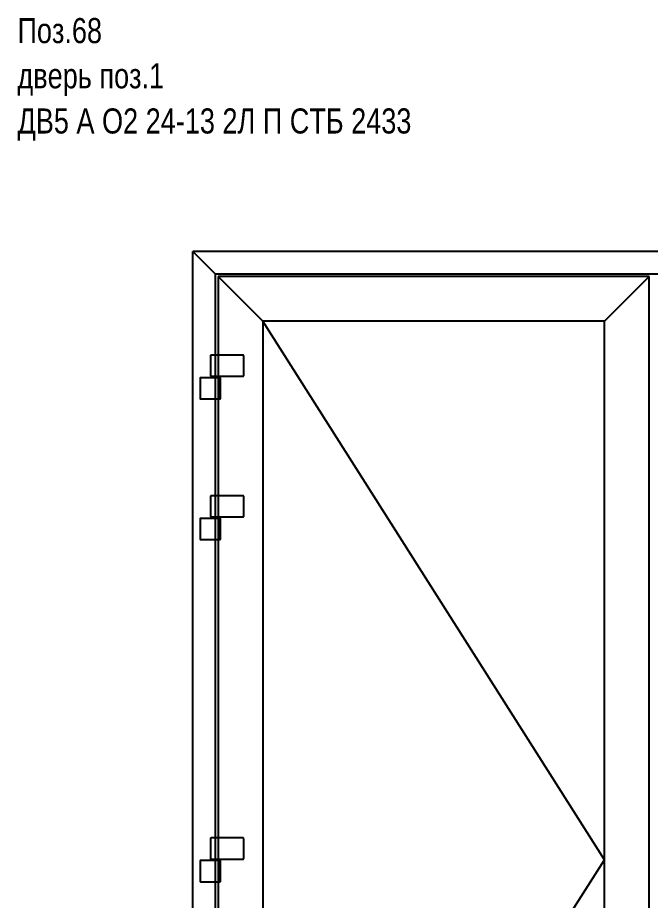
# Model space of a CAD drawing. Header units: millimetres. Extents: x -83618 to -12593, y -3271 to 55593.
# Drawn here: x -14914 to -13654, y -1097 to 661 of the extents above; entities that cross this region are included whole.
import ezdxf

# ---------------------------------------------------------------- set-up
doc = ezdxf.new("R2010")
doc.units = ezdxf.units.MM
doc.styles.add('ORGADATA', font='arial.ttf', dxfattribs={"oblique": 1})

msp = doc.modelspace()

# ---------------------------------------------------------------- linework, layer by layer
at = {"color": 7, "linetype": 'Continuous'}
for p, q in [((-13304.71744, 195.44143), (-14564.71744, 195.44143)), ((-14564.71744, -2184.55857), (-14564.71744, 195.44143)), ((-14519.71744, 150.44143), (-14564.71744, 195.44143)), ((-13349.71744, 150.44143), (-14519.71744, 150.44143)), ((-14519.71744, -2184.55857), (-14519.71744, 150.44143)), ((-14514.71744, 145.44143), (-14514.71744, -1884.55857)), ((-13656.21744, 145.44143), (-14514.71744, 145.44143)), ((-14425.71744, 56.44143), (-14514.71744, 145.44143)), ((-13745.21744, 56.44143), (-13656.21744, 145.44143)), ((-13656.21744, -1884.55857), (-13656.21744, 145.44143)), ((-14425.71744, 56.44143), (-14425.71744, -1884.55857)), ((-13745.21744, 56.44143), (-14425.71744, 56.44143)), ((-13745.21744, -1016.05857), (-14425.71744, 56.44143)), ((-13745.21744, -1884.55857), (-13745.21744, 56.44143)), ((-14425.71744, -2088.55857), (-13745.21744, -1016.05857))]:
    msp.add_line(p, q, dxfattribs=at)
for points in [[(-14528.71744, -53.05857), (-14464.71744, -53.05857, 0.414214), (-14463.71744, -52.05857), (-14463.71744, -12.05857, 0.414214), (-14464.71744, -11.05857), (-14528.71744, -11.05857, 0.414214), (-14529.71744, -12.05857), (-14529.71744, -52.05857, 0.414214), (-14528.71744, -53.05857)], [(-14549.71744, -98.05857), (-14510.71744, -98.05857, 0.414214), (-14509.71744, -97.05857), (-14509.71744, -57.05857, 0.414214), (-14510.71744, -56.05857), (-14549.71744, -56.05857, 0.414214), (-14550.71744, -57.05857), (-14550.71744, -97.05857, 0.414214), (-14549.71744, -98.05857)], [(-14528.71744, -333.05857), (-14464.71744, -333.05857, 0.414214), (-14463.71744, -332.05857), (-14463.71744, -292.05857, 0.414214), (-14464.71744, -291.05857), (-14528.71744, -291.05857, 0.414214), (-14529.71744, -292.05857), (-14529.71744, -332.05857, 0.414214), (-14528.71744, -333.05857)], [(-14549.71744, -378.05857), (-14510.71744, -378.05857, 0.414214), (-14509.71744, -377.05857), (-14509.71744, -337.05857, 0.414214), (-14510.71744, -336.05857), (-14549.71744, -336.05857, 0.414214), (-14550.71744, -337.05857), (-14550.71744, -377.05857, 0.414214), (-14549.71744, -378.05857)], [(-14528.71744, -1014.55857), (-14464.71744, -1014.55857, 0.414214), (-14463.71744, -1013.55857), (-14463.71744, -973.55857, 0.414214), (-14464.71744, -972.55857), (-14528.71744, -972.55857, 0.414214), (-14529.71744, -973.55857), (-14529.71744, -1013.55857, 0.414214), (-14528.71744, -1014.55857)], [(-14549.71744, -1059.55857), (-14510.71744, -1059.55857, 0.414214), (-14509.71744, -1058.55857), (-14509.71744, -1018.55857, 0.414214), (-14510.71744, -1017.55857), (-14549.71744, -1017.55857, 0.414214), (-14550.71744, -1018.55857), (-14550.71744, -1058.55857, 0.414214), (-14549.71744, -1059.55857)]]:
    msp.add_lwpolyline(points, format="xyb", close=True, dxfattribs=at)

# ---------------------------------------------------------------- texts
at = {"color": 3, "style": 'ORGADATA', "width": 0.772222}
for s, p in [('Поз.68', (-14914.31754, 610.44143)), ('дверь поз.1', (-14914.31754, 520.44143)), ('ДВ5 А О2 24-13 2Л П СТБ 2433', (-14914.31754, 430.44143))]:
    msp.add_text(s, height=50, dxfattribs=at).set_placement(p)

doc.saveas('drawing.dxf')
